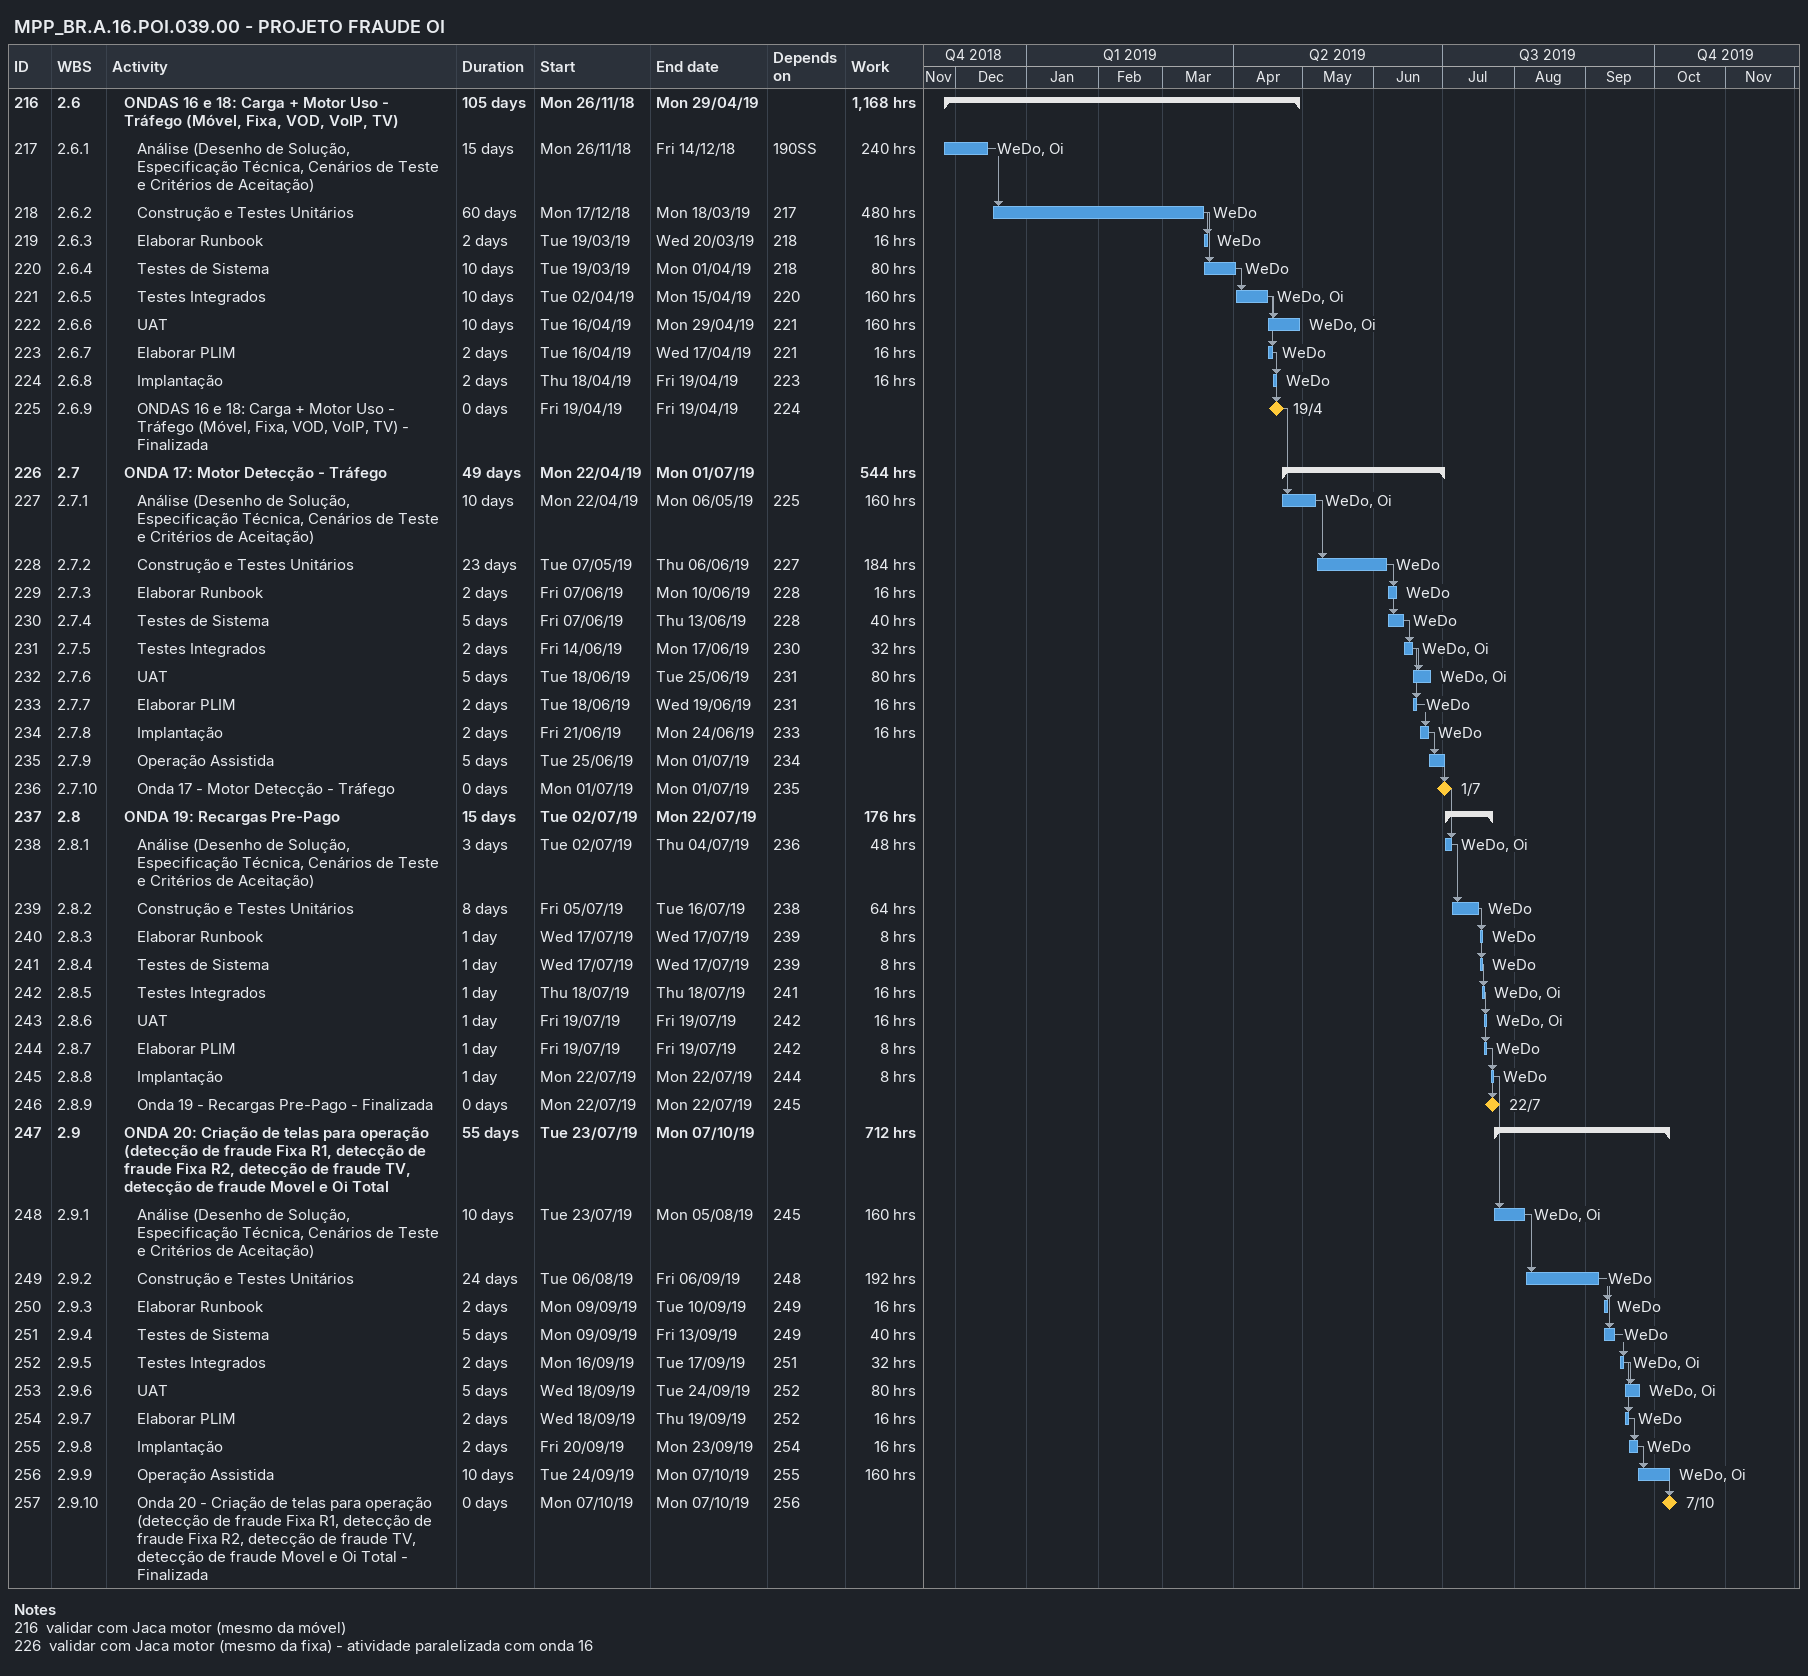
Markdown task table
MPP_BR.A.16.POI.039.00 - PROJETO FRAUDE OI

| ID | WBS | Task | Duration | Start | Finish | Predecessors | Resources | Work (h) |
|---|---|---|---|---|---|---|---|---|
| 216 | 2.6 | **ONDAS 16 e 18: Carga + Motor Uso - Tráfego (Móvel, Fixa, VOD, VoIP, TV)** | 105d | 2018-11-26 | 2019-04-29 |  |  | 1168 |
| 217 | 2.6.1 | Análise (Desenho de Solução, Especificação Técnica, Cenários de Teste e Critérios de Aceitação) | 15d | 2018-11-26 | 2018-12-14 | 190SS | WeDo, Oi | 240 |
| 218 | 2.6.2 | Construção e Testes Unitários | 60d | 2018-12-17 | 2019-03-18 | 217 | WeDo | 480 |
| 219 | 2.6.3 | Elaborar Runbook | 2d | 2019-03-19 | 2019-03-20 | 218 | WeDo | 16 |
| 220 | 2.6.4 | Testes de Sistema | 10d | 2019-03-19 | 2019-04-01 | 218 | WeDo | 80 |
| 221 | 2.6.5 | Testes Integrados | 10d | 2019-04-02 | 2019-04-15 | 220 | WeDo, Oi | 160 |
| 222 | 2.6.6 | UAT | 10d | 2019-04-16 | 2019-04-29 | 221 | WeDo, Oi | 160 |
| 223 | 2.6.7 | Elaborar PLIM | 2d | 2019-04-16 | 2019-04-17 | 221 | WeDo | 16 |
| 224 | 2.6.8 | Implantação | 2d | 2019-04-18 | 2019-04-19 | 223 | WeDo | 16 |
| 225 | 2.6.9 | ONDAS 16 e 18: Carga + Motor Uso - Tráfego (Móvel, Fixa, VOD, VoIP, TV) - Finalizada | 0d | 2019-04-19 | 2019-04-19 | 224 |  |  |
| 226 | 2.7 | **ONDA 17: Motor Detecção - Tráfego** | 49d | 2019-04-22 | 2019-07-01 |  |  | 544 |
| 227 | 2.7.1 | Análise (Desenho de Solução, Especificação Técnica, Cenários de Teste e Critérios de Aceitação) | 10d | 2019-04-22 | 2019-05-06 | 225 | WeDo, Oi | 160 |
| 228 | 2.7.2 | Construção e Testes Unitários | 23d | 2019-05-07 | 2019-06-06 | 227 | WeDo | 184 |
| 229 | 2.7.3 | Elaborar Runbook | 2d | 2019-06-07 | 2019-06-10 | 228 | WeDo | 16 |
| 230 | 2.7.4 | Testes de Sistema | 5d | 2019-06-07 | 2019-06-13 | 228 | WeDo | 40 |
| 231 | 2.7.5 | Testes Integrados | 2d | 2019-06-14 | 2019-06-17 | 230 | WeDo, Oi | 32 |
| 232 | 2.7.6 | UAT | 5d | 2019-06-18 | 2019-06-25 | 231 | WeDo, Oi | 80 |
| 233 | 2.7.7 | Elaborar PLIM | 2d | 2019-06-18 | 2019-06-19 | 231 | WeDo | 16 |
| 234 | 2.7.8 | Implantação | 2d | 2019-06-21 | 2019-06-24 | 233 | WeDo | 16 |
| 235 | 2.7.9 | Operação Assistida | 5d | 2019-06-25 | 2019-07-01 | 234 |  |  |
| 236 | 2.7.10 | Onda 17 - Motor Detecção - Tráfego | 0d | 2019-07-01 | 2019-07-01 | 235 |  |  |
| 237 | 2.8 | **ONDA 19: Recargas Pre-Pago** | 15d | 2019-07-02 | 2019-07-22 |  |  | 176 |
| 238 | 2.8.1 | Análise (Desenho de Solução, Especificação Técnica, Cenários de Teste e Critérios de Aceitação) | 3d | 2019-07-02 | 2019-07-04 | 236 | WeDo, Oi | 48 |
| 239 | 2.8.2 | Construção e Testes Unitários | 8d | 2019-07-05 | 2019-07-16 | 238 | WeDo | 64 |
| 240 | 2.8.3 | Elaborar Runbook | 1d | 2019-07-17 | 2019-07-17 | 239 | WeDo | 8 |
| 241 | 2.8.4 | Testes de Sistema | 1d | 2019-07-17 | 2019-07-17 | 239 | WeDo | 8 |
| 242 | 2.8.5 | Testes Integrados | 1d | 2019-07-18 | 2019-07-18 | 241 | WeDo, Oi | 16 |
| 243 | 2.8.6 | UAT | 1d | 2019-07-19 | 2019-07-19 | 242 | WeDo, Oi | 16 |
| 244 | 2.8.7 | Elaborar PLIM | 1d | 2019-07-19 | 2019-07-19 | 242 | WeDo | 8 |
| 245 | 2.8.8 | Implantação | 1d | 2019-07-22 | 2019-07-22 | 244 | WeDo | 8 |
| 246 | 2.8.9 | Onda 19 - Recargas Pre-Pago - Finalizada | 0d | 2019-07-22 | 2019-07-22 | 245 |  |  |
| 247 | 2.9 | **ONDA 20: Criação de telas para operação (detecção de fraude Fixa R1, detecção de fraude Fixa R2, detecção de fraude TV, detecção de fraude Movel e Oi Total** | 55d | 2019-07-23 | 2019-10-07 |  |  | 712 |
| 248 | 2.9.1 | Análise (Desenho de Solução, Especificação Técnica, Cenários de Teste e Critérios de Aceitação) | 10d | 2019-07-23 | 2019-08-05 | 245 | WeDo, Oi | 160 |
| 249 | 2.9.2 | Construção e Testes Unitários | 24d | 2019-08-06 | 2019-09-06 | 248 | WeDo | 192 |
| 250 | 2.9.3 | Elaborar Runbook | 2d | 2019-09-09 | 2019-09-10 | 249 | WeDo | 16 |
| 251 | 2.9.4 | Testes de Sistema | 5d | 2019-09-09 | 2019-09-13 | 249 | WeDo | 40 |
| 252 | 2.9.5 | Testes Integrados | 2d | 2019-09-16 | 2019-09-17 | 251 | WeDo, Oi | 32 |
| 253 | 2.9.6 | UAT | 5d | 2019-09-18 | 2019-09-24 | 252 | WeDo, Oi | 80 |
| 254 | 2.9.7 | Elaborar PLIM | 2d | 2019-09-18 | 2019-09-19 | 252 | WeDo | 16 |
| 255 | 2.9.8 | Implantação | 2d | 2019-09-20 | 2019-09-23 | 254 | WeDo | 16 |
| 256 | 2.9.9 | Operação Assistida | 10d | 2019-09-24 | 2019-10-07 | 255 | WeDo, Oi | 160 |
| 257 | 2.9.10 | Onda 20 - Criação de telas para operação (detecção de fraude Fixa R1, detecção de fraude Fixa R2, detecção de fraude TV, detecção de fraude Movel e Oi Total - Finalizada | 0d | 2019-10-07 | 2019-10-07 | 256 |  |  |

Notes
- 216: validar com Jaca motor (mesmo da móvel)
- 226: validar com Jaca motor (mesmo da fixa) - atividade paralelizada com onda 16
